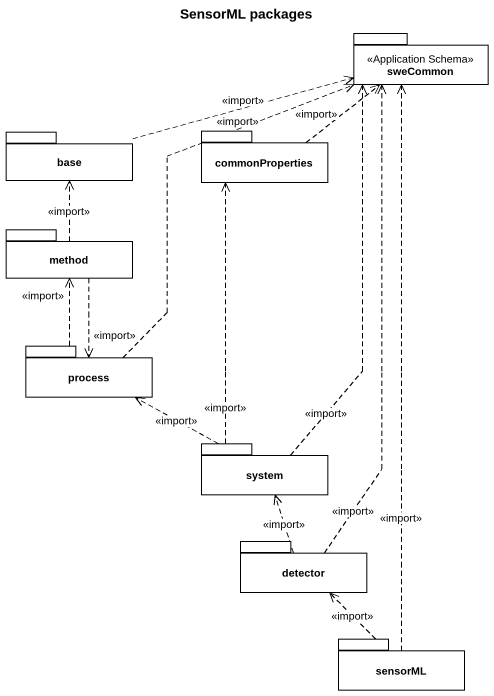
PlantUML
@startuml
title SensorML packages
package sweCommon <<Application Schema>> {
}
package base {
}
package commonProperties {
}
package method {
}
package "process" as process_ {
}
package system {
}
package detector {
}
package sensorML {
}
base .right.> sweCommon : <<import>>
commonProperties .up.> sweCommon : <<import>>
method .up.> base : <<import>>
method ..> process_ : <<import>>
process_ .up.> sweCommon : <<import>>
process_ .up.> method : <<import>>
system .up.> sweCommon : <<import>>
system .up.> commonProperties : <<import>>
system .left.> process_ : <<import>>
detector .up.> sweCommon : <<import>>
detector .up.> system : <<import>>
sensorML .up.> sweCommon : <<import>>
sensorML .up.> detector : <<import>>
@enduml
